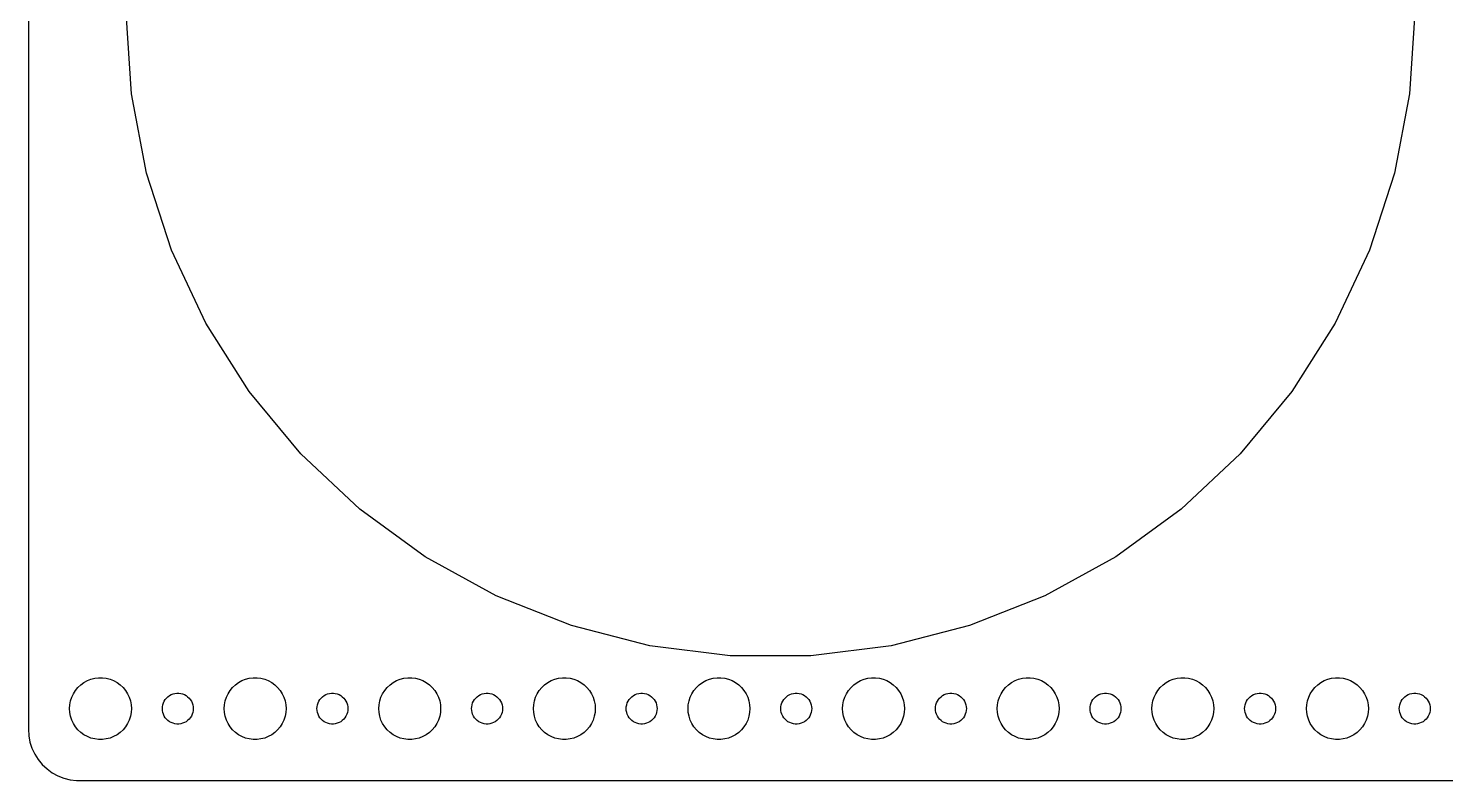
# Model space of a CAD drawing. Header units: metres. Extents: x -202 to 202, y -74 to 74.
# Drawn here: x -202 to -64.5, y -74.5 to -1.5 of the extents above; entities that cross this region are included whole.
import ezdxf

# ---------------------------------------------------------------- set-up
doc = ezdxf.new("R2010")
doc.units = ezdxf.units.M

msp = doc.modelspace()

# ---------------------------------------------------------------- linework, layer by layer
for p, q in [((-202, 69.5), (-202, -69.5)), ((-192.007, -7.83331), (-192.5, 0)), ((-67.5, 0), (-67.9928, -7.83331)), ((-190.536, -15.5431), (-192.007, -7.83331)), ((-67.9928, -7.83331), (-69.4635, -15.5431)), ((-188.111, -23.0078), (-190.536, -15.5431)), ((-69.4635, -15.5431), (-71.889, -23.0078)), ((-184.769, -30.1096), (-188.111, -23.0078)), ((-71.889, -23.0078), (-75.2308, -30.1096)), ((-180.564, -36.7366), (-184.769, -30.1096)), ((-75.2308, -30.1096), (-79.4364, -36.7366)), ((-175.561, -42.7842), (-180.564, -36.7366)), ((-79.4364, -36.7366), (-84.4395, -42.7842)), ((-169.839, -48.1571), (-175.561, -42.7842)), ((-84.4395, -42.7842), (-90.161, -48.1571)), ((-163.489, -52.7705), (-169.839, -48.1571)), ((-90.161, -48.1571), (-96.5108, -52.7705)), ((-156.611, -56.5517), (-163.489, -52.7705)), ((-96.5108, -52.7705), (-103.389, -56.5517)), ((-149.314, -59.441), (-156.611, -56.5517)), ((-103.389, -56.5517), (-110.686, -59.441)), ((-141.711, -61.3929), (-149.314, -59.441)), ((-110.686, -59.441), (-118.289, -61.3929)), ((-133.924, -62.3767), (-141.711, -61.3929)), ((-118.289, -61.3929), (-126.076, -62.3767)), ((-126.076, -62.3767), (-133.924, -62.3767)), ((-195.927, -64.6468), (-195.562, -64.5531)), ((-195.562, -64.5531), (-195.188, -64.5059)), ((-195.188, -64.5059), (-194.812, -64.5059)), ((-194.812, -64.5059), (-194.438, -64.5531)), ((-194.438, -64.5531), (-194.073, -64.6468)), ((-180.927, -64.6468), (-180.562, -64.5531)), ((-180.562, -64.5531), (-180.188, -64.5059)), ((-180.188, -64.5059), (-179.812, -64.5059)), ((-179.812, -64.5059), (-179.438, -64.5531)), ((-179.438, -64.5531), (-179.073, -64.6468)), ((-165.927, -64.6468), (-165.562, -64.5531)), ((-165.562, -64.5531), (-165.188, -64.5059)), ((-165.188, -64.5059), (-164.812, -64.5059)), ((-164.812, -64.5059), (-164.438, -64.5531)), ((-164.438, -64.5531), (-164.073, -64.6468)), ((-150.927, -64.6468), (-150.562, -64.5531)), ((-150.562, -64.5531), (-150.188, -64.5059)), ((-150.188, -64.5059), (-149.812, -64.5059)), ((-149.812, -64.5059), (-149.438, -64.5531)), ((-149.438, -64.5531), (-149.073, -64.6468)), ((-135.927, -64.6468), (-135.562, -64.5531)), ((-135.562, -64.5531), (-135.188, -64.5059)), ((-135.188, -64.5059), (-134.812, -64.5059)), ((-134.812, -64.5059), (-134.438, -64.5531)), ((-134.438, -64.5531), (-134.073, -64.6468)), ((-120.927, -64.6468), (-120.562, -64.5531)), ((-120.562, -64.5531), (-120.188, -64.5059)), ((-120.188, -64.5059), (-119.812, -64.5059)), ((-119.812, -64.5059), (-119.438, -64.5531)), ((-119.438, -64.5531), (-119.073, -64.6468)), ((-105.927, -64.6468), (-105.562, -64.5531)), ((-105.562, -64.5531), (-105.188, -64.5059)), ((-105.188, -64.5059), (-104.812, -64.5059)), ((-104.812, -64.5059), (-104.438, -64.5531)), ((-104.438, -64.5531), (-104.073, -64.6468)), ((-90.927, -64.6468), (-90.5621, -64.5531)), ((-90.5621, -64.5531), (-90.1884, -64.5059)), ((-90.1884, -64.5059), (-89.8116, -64.5059)), ((-89.8116, -64.5059), (-89.4379, -64.5531)), ((-89.4379, -64.5531), (-89.073, -64.6468)), ((-75.927, -64.6468), (-75.5621, -64.5531)), ((-75.5621, -64.5531), (-75.1884, -64.5059)), ((-75.1884, -64.5059), (-74.8116, -64.5059)), ((-74.8116, -64.5059), (-74.4379, -64.5531)), ((-74.4379, -64.5531), (-74.073, -64.6468)), ((-197.629, -66.0547), (-197.427, -65.7366)), ((-197.427, -65.7366), (-197.187, -65.4464)), ((-197.187, -65.4464), (-196.912, -65.1885)), ((-196.912, -65.1885), (-196.607, -64.967)), ((-196.607, -64.967), (-196.277, -64.7855)), ((-196.277, -64.7855), (-195.927, -64.6468)), ((-194.073, -64.6468), (-193.723, -64.7855)), ((-193.723, -64.7855), (-193.393, -64.967)), ((-193.393, -64.967), (-193.088, -65.1885)), ((-193.088, -65.1885), (-192.813, -65.4464)), ((-192.813, -65.4464), (-192.573, -65.7366)), ((-192.573, -65.7366), (-192.371, -66.0547)), ((-182.629, -66.0547), (-182.427, -65.7366)), ((-182.427, -65.7366), (-182.187, -65.4464)), ((-182.187, -65.4464), (-181.912, -65.1885)), ((-181.912, -65.1885), (-181.607, -64.967)), ((-181.607, -64.967), (-181.277, -64.7855)), ((-181.277, -64.7855), (-180.927, -64.6468)), ((-179.073, -64.6468), (-178.723, -64.7855)), ((-178.723, -64.7855), (-178.393, -64.967)), ((-178.393, -64.967), (-178.088, -65.1885)), ((-178.088, -65.1885), (-177.813, -65.4464)), ((-177.813, -65.4464), (-177.573, -65.7366)), ((-177.573, -65.7366), (-177.371, -66.0547)), ((-167.629, -66.0547), (-167.427, -65.7366)), ((-167.427, -65.7366), (-167.187, -65.4464)), ((-167.187, -65.4464), (-166.912, -65.1885)), ((-166.912, -65.1885), (-166.607, -64.967)), ((-166.607, -64.967), (-166.277, -64.7855)), ((-166.277, -64.7855), (-165.927, -64.6468)), ((-164.073, -64.6468), (-163.723, -64.7855)), ((-163.723, -64.7855), (-163.393, -64.967)), ((-163.393, -64.967), (-163.088, -65.1885)), ((-163.088, -65.1885), (-162.813, -65.4464)), ((-162.813, -65.4464), (-162.573, -65.7366)), ((-162.573, -65.7366), (-162.371, -66.0547)), ((-152.629, -66.0547), (-152.427, -65.7366)), ((-152.427, -65.7366), (-152.187, -65.4464)), ((-152.187, -65.4464), (-151.912, -65.1885)), ((-151.912, -65.1885), (-151.607, -64.967)), ((-151.607, -64.967), (-151.277, -64.7855)), ((-151.277, -64.7855), (-150.927, -64.6468)), ((-149.073, -64.6468), (-148.723, -64.7855)), ((-148.723, -64.7855), (-148.393, -64.967)), ((-148.393, -64.967), (-148.088, -65.1885)), ((-148.088, -65.1885), (-147.813, -65.4464)), ((-147.813, -65.4464), (-147.573, -65.7366)), ((-147.573, -65.7366), (-147.371, -66.0547)), ((-137.629, -66.0547), (-137.427, -65.7366)), ((-137.427, -65.7366), (-137.187, -65.4464)), ((-137.187, -65.4464), (-136.912, -65.1885)), ((-136.912, -65.1885), (-136.607, -64.967)), ((-136.607, -64.967), (-136.277, -64.7855)), ((-136.277, -64.7855), (-135.927, -64.6468)), ((-134.073, -64.6468), (-133.723, -64.7855)), ((-133.723, -64.7855), (-133.393, -64.967)), ((-133.393, -64.967), (-133.088, -65.1885)), ((-133.088, -65.1885), (-132.813, -65.4464)), ((-132.813, -65.4464), (-132.573, -65.7366)), ((-132.573, -65.7366), (-132.371, -66.0547)), ((-122.629, -66.0547), (-122.427, -65.7366)), ((-122.427, -65.7366), (-122.187, -65.4464)), ((-122.187, -65.4464), (-121.912, -65.1885)), ((-121.912, -65.1885), (-121.607, -64.967)), ((-121.607, -64.967), (-121.277, -64.7855)), ((-121.277, -64.7855), (-120.927, -64.6468)), ((-119.073, -64.6468), (-118.723, -64.7855)), ((-118.723, -64.7855), (-118.393, -64.967)), ((-118.393, -64.967), (-118.088, -65.1885)), ((-118.088, -65.1885), (-117.813, -65.4464)), ((-117.813, -65.4464), (-117.573, -65.7366)), ((-117.573, -65.7366), (-117.371, -66.0547)), ((-107.629, -66.0547), (-107.427, -65.7366)), ((-107.427, -65.7366), (-107.187, -65.4464)), ((-107.187, -65.4464), (-106.912, -65.1885)), ((-106.912, -65.1885), (-106.607, -64.967)), ((-106.607, -64.967), (-106.277, -64.7855)), ((-106.277, -64.7855), (-105.927, -64.6468)), ((-104.073, -64.6468), (-103.723, -64.7855)), ((-103.723, -64.7855), (-103.393, -64.967)), ((-103.393, -64.967), (-103.088, -65.1885)), ((-103.088, -65.1885), (-102.813, -65.4464)), ((-102.813, -65.4464), (-102.573, -65.7366)), ((-102.573, -65.7366), (-102.371, -66.0547)), ((-92.6289, -66.0547), (-92.427, -65.7366)), ((-92.427, -65.7366), (-92.1869, -65.4464)), ((-92.1869, -65.4464), (-91.9123, -65.1885)), ((-91.9123, -65.1885), (-91.6075, -64.967)), ((-91.6075, -64.967), (-91.2773, -64.7855)), ((-91.2773, -64.7855), (-90.927, -64.6468)), ((-89.073, -64.6468), (-88.7227, -64.7855)), ((-88.7227, -64.7855), (-88.3925, -64.967)), ((-88.3925, -64.967), (-88.0877, -65.1885)), ((-88.0877, -65.1885), (-87.8131, -65.4464)), ((-87.8131, -65.4464), (-87.573, -65.7366)), ((-87.573, -65.7366), (-87.3711, -66.0547)), ((-77.6289, -66.0547), (-77.427, -65.7366)), ((-77.427, -65.7366), (-77.1869, -65.4464)), ((-77.1869, -65.4464), (-76.9123, -65.1885)), ((-76.9123, -65.1885), (-76.6075, -64.967)), ((-76.6075, -64.967), (-76.2773, -64.7855)), ((-76.2773, -64.7855), (-75.927, -64.6468)), ((-74.073, -64.6468), (-73.7227, -64.7855)), ((-73.7227, -64.7855), (-73.3925, -64.967)), ((-73.3925, -64.967), (-73.0877, -65.1885)), ((-73.0877, -65.1885), (-72.8131, -65.4464)), ((-72.8131, -65.4464), (-72.573, -65.7366)), ((-72.573, -65.7366), (-72.3711, -66.0547)), ((-198, -67.5), (-197.976, -67.124)), ((-197.976, -67.124), (-197.906, -66.7539)), ((-197.906, -66.7539), (-197.789, -66.3956)), ((-197.789, -66.3956), (-197.629, -66.0547)), ((-192.371, -66.0547), (-192.211, -66.3956)), ((-192.211, -66.3956), (-192.094, -66.7539)), ((-192.094, -66.7539), (-192.024, -67.124)), ((-192.024, -67.124), (-192, -67.5)), ((-189, -67.5), (-188.988, -67.312)), ((-188.988, -67.312), (-188.953, -67.127)), ((-188.953, -67.127), (-188.895, -66.9478)), ((-188.895, -66.9478), (-188.814, -66.7774)), ((-188.814, -66.7774), (-188.714, -66.6183)), ((-188.714, -66.6183), (-188.593, -66.4732)), ((-188.593, -66.4732), (-188.456, -66.3442)), ((-188.456, -66.3442), (-188.304, -66.2335)), ((-188.304, -66.2335), (-188.139, -66.1428)), ((-188.139, -66.1428), (-187.964, -66.0734)), ((-187.964, -66.0734), (-187.781, -66.0266)), ((-187.781, -66.0266), (-187.594, -66.003)), ((-187.594, -66.003), (-187.406, -66.003)), ((-187.406, -66.003), (-187.219, -66.0266)), ((-187.219, -66.0266), (-187.036, -66.0734)), ((-187.036, -66.0734), (-186.861, -66.1428)), ((-186.861, -66.1428), (-186.696, -66.2335)), ((-186.696, -66.2335), (-186.544, -66.3442)), ((-186.544, -66.3442), (-186.407, -66.4732)), ((-186.407, -66.4732), (-186.286, -66.6183)), ((-186.286, -66.6183), (-186.186, -66.7774)), ((-186.186, -66.7774), (-186.105, -66.9478)), ((-186.105, -66.9478), (-186.047, -67.127)), ((-186.047, -67.127), (-186.012, -67.312)), ((-186.012, -67.312), (-186, -67.5)), ((-183, -67.5), (-182.976, -67.124)), ((-182.976, -67.124), (-182.906, -66.7539)), ((-182.906, -66.7539), (-182.789, -66.3956)), ((-182.789, -66.3956), (-182.629, -66.0547)), ((-177.371, -66.0547), (-177.211, -66.3956)), ((-177.211, -66.3956), (-177.094, -66.7539)), ((-177.094, -66.7539), (-177.024, -67.124)), ((-177.024, -67.124), (-177, -67.5)), ((-174, -67.5), (-173.988, -67.312)), ((-173.988, -67.312), (-173.953, -67.127)), ((-173.953, -67.127), (-173.895, -66.9478)), ((-173.895, -66.9478), (-173.814, -66.7774)), ((-173.814, -66.7774), (-173.714, -66.6183)), ((-173.714, -66.6183), (-173.593, -66.4732)), ((-173.593, -66.4732), (-173.456, -66.3442)), ((-173.456, -66.3442), (-173.304, -66.2335)), ((-173.304, -66.2335), (-173.139, -66.1428)), ((-173.139, -66.1428), (-172.964, -66.0734)), ((-172.964, -66.0734), (-172.781, -66.0266)), ((-172.781, -66.0266), (-172.594, -66.003)), ((-172.594, -66.003), (-172.406, -66.003)), ((-172.406, -66.003), (-172.219, -66.0266)), ((-172.219, -66.0266), (-172.036, -66.0734)), ((-172.036, -66.0734), (-171.861, -66.1428)), ((-171.861, -66.1428), (-171.696, -66.2335)), ((-171.696, -66.2335), (-171.544, -66.3442)), ((-171.544, -66.3442), (-171.407, -66.4732)), ((-171.407, -66.4732), (-171.286, -66.6183)), ((-171.286, -66.6183), (-171.186, -66.7774)), ((-171.186, -66.7774), (-171.105, -66.9478)), ((-171.105, -66.9478), (-171.047, -67.127)), ((-171.047, -67.127), (-171.012, -67.312)), ((-171.012, -67.312), (-171, -67.5)), ((-168, -67.5), (-167.976, -67.124)), ((-167.976, -67.124), (-167.906, -66.7539)), ((-167.906, -66.7539), (-167.789, -66.3956)), ((-167.789, -66.3956), (-167.629, -66.0547)), ((-162.371, -66.0547), (-162.211, -66.3956)), ((-162.211, -66.3956), (-162.094, -66.7539)), ((-162.094, -66.7539), (-162.024, -67.124)), ((-162.024, -67.124), (-162, -67.5)), ((-159, -67.5), (-158.988, -67.312)), ((-158.988, -67.312), (-158.953, -67.127)), ((-158.953, -67.127), (-158.895, -66.9478)), ((-158.895, -66.9478), (-158.814, -66.7774)), ((-158.814, -66.7774), (-158.714, -66.6183)), ((-158.714, -66.6183), (-158.593, -66.4732)), ((-158.593, -66.4732), (-158.456, -66.3442)), ((-158.456, -66.3442), (-158.304, -66.2335)), ((-158.304, -66.2335), (-158.139, -66.1428)), ((-158.139, -66.1428), (-157.964, -66.0734)), ((-157.964, -66.0734), (-157.781, -66.0266)), ((-157.781, -66.0266), (-157.594, -66.003)), ((-157.594, -66.003), (-157.406, -66.003)), ((-157.406, -66.003), (-157.219, -66.0266)), ((-157.219, -66.0266), (-157.036, -66.0734)), ((-157.036, -66.0734), (-156.861, -66.1428)), ((-156.861, -66.1428), (-156.696, -66.2335)), ((-156.696, -66.2335), (-156.544, -66.3442)), ((-156.544, -66.3442), (-156.407, -66.4732)), ((-156.407, -66.4732), (-156.286, -66.6183)), ((-156.286, -66.6183), (-156.186, -66.7774)), ((-156.186, -66.7774), (-156.105, -66.9478)), ((-156.105, -66.9478), (-156.047, -67.127)), ((-156.047, -67.127), (-156.012, -67.312)), ((-156.012, -67.312), (-156, -67.5)), ((-153, -67.5), (-152.976, -67.124)), ((-152.976, -67.124), (-152.906, -66.7539)), ((-152.906, -66.7539), (-152.789, -66.3956)), ((-152.789, -66.3956), (-152.629, -66.0547)), ((-147.371, -66.0547), (-147.211, -66.3956)), ((-147.211, -66.3956), (-147.094, -66.7539)), ((-147.094, -66.7539), (-147.024, -67.124)), ((-147.024, -67.124), (-147, -67.5)), ((-144, -67.5), (-143.988, -67.312)), ((-143.988, -67.312), (-143.953, -67.127)), ((-143.953, -67.127), (-143.895, -66.9478)), ((-143.895, -66.9478), (-143.814, -66.7774)), ((-143.814, -66.7774), (-143.714, -66.6183)), ((-143.714, -66.6183), (-143.593, -66.4732)), ((-143.593, -66.4732), (-143.456, -66.3442)), ((-143.456, -66.3442), (-143.304, -66.2335)), ((-143.304, -66.2335), (-143.139, -66.1428)), ((-143.139, -66.1428), (-142.964, -66.0734)), ((-142.964, -66.0734), (-142.781, -66.0266)), ((-142.781, -66.0266), (-142.594, -66.003)), ((-142.594, -66.003), (-142.406, -66.003)), ((-142.406, -66.003), (-142.219, -66.0266)), ((-142.219, -66.0266), (-142.036, -66.0734)), ((-142.036, -66.0734), (-141.861, -66.1428)), ((-141.861, -66.1428), (-141.696, -66.2335)), ((-141.696, -66.2335), (-141.544, -66.3442)), ((-141.544, -66.3442), (-141.407, -66.4732)), ((-141.407, -66.4732), (-141.286, -66.6183)), ((-141.286, -66.6183), (-141.186, -66.7774)), ((-141.186, -66.7774), (-141.105, -66.9478)), ((-141.105, -66.9478), (-141.047, -67.127)), ((-141.047, -67.127), (-141.012, -67.312)), ((-141.012, -67.312), (-141, -67.5)), ((-138, -67.5), (-137.976, -67.124)), ((-137.976, -67.124), (-137.906, -66.7539)), ((-137.906, -66.7539), (-137.789, -66.3956)), ((-137.789, -66.3956), (-137.629, -66.0547)), ((-132.371, -66.0547), (-132.211, -66.3956)), ((-132.211, -66.3956), (-132.094, -66.7539)), ((-132.094, -66.7539), (-132.024, -67.124)), ((-132.024, -67.124), (-132, -67.5)), ((-129, -67.5), (-128.988, -67.312)), ((-128.988, -67.312), (-128.953, -67.127)), ((-128.953, -67.127), (-128.895, -66.9478)), ((-128.895, -66.9478), (-128.814, -66.7774)), ((-128.814, -66.7774), (-128.714, -66.6183)), ((-128.714, -66.6183), (-128.593, -66.4732)), ((-128.593, -66.4732), (-128.456, -66.3442)), ((-128.456, -66.3442), (-128.304, -66.2335)), ((-128.304, -66.2335), (-128.139, -66.1428)), ((-128.139, -66.1428), (-127.964, -66.0734)), ((-127.964, -66.0734), (-127.781, -66.0266)), ((-127.781, -66.0266), (-127.594, -66.003)), ((-127.594, -66.003), (-127.406, -66.003)), ((-127.406, -66.003), (-127.219, -66.0266)), ((-127.219, -66.0266), (-127.036, -66.0734)), ((-127.036, -66.0734), (-126.861, -66.1428)), ((-126.861, -66.1428), (-126.696, -66.2335)), ((-126.696, -66.2335), (-126.544, -66.3442)), ((-126.544, -66.3442), (-126.407, -66.4732)), ((-126.407, -66.4732), (-126.286, -66.6183)), ((-126.286, -66.6183), (-126.186, -66.7774)), ((-126.186, -66.7774), (-126.105, -66.9478)), ((-126.105, -66.9478), (-126.047, -67.127)), ((-126.047, -67.127), (-126.012, -67.312)), ((-126.012, -67.312), (-126, -67.5)), ((-123, -67.5), (-122.976, -67.124)), ((-122.976, -67.124), (-122.906, -66.7539)), ((-122.906, -66.7539), (-122.789, -66.3956)), ((-122.789, -66.3956), (-122.629, -66.0547)), ((-117.371, -66.0547), (-117.211, -66.3956)), ((-117.211, -66.3956), (-117.094, -66.7539)), ((-117.094, -66.7539), (-117.024, -67.124)), ((-117.024, -67.124), (-117, -67.5)), ((-114, -67.5), (-113.988, -67.312)), ((-113.988, -67.312), (-113.953, -67.127)), ((-113.953, -67.127), (-113.895, -66.9478)), ((-113.895, -66.9478), (-113.814, -66.7774)), ((-113.814, -66.7774), (-113.714, -66.6183)), ((-113.714, -66.6183), (-113.593, -66.4732)), ((-113.593, -66.4732), (-113.456, -66.3442)), ((-113.456, -66.3442), (-113.304, -66.2335)), ((-113.304, -66.2335), (-113.139, -66.1428)), ((-113.139, -66.1428), (-112.964, -66.0734)), ((-112.964, -66.0734), (-112.781, -66.0266)), ((-112.781, -66.0266), (-112.594, -66.003)), ((-112.594, -66.003), (-112.406, -66.003)), ((-112.406, -66.003), (-112.219, -66.0266)), ((-112.219, -66.0266), (-112.036, -66.0734)), ((-112.036, -66.0734), (-111.861, -66.1428)), ((-111.861, -66.1428), (-111.696, -66.2335)), ((-111.696, -66.2335), (-111.544, -66.3442)), ((-111.544, -66.3442), (-111.407, -66.4732)), ((-111.407, -66.4732), (-111.286, -66.6183)), ((-111.286, -66.6183), (-111.186, -66.7774)), ((-111.186, -66.7774), (-111.105, -66.9478)), ((-111.105, -66.9478), (-111.047, -67.127)), ((-111.047, -67.127), (-111.012, -67.312)), ((-111.012, -67.312), (-111, -67.5)), ((-108, -67.5), (-107.976, -67.124)), ((-107.976, -67.124), (-107.906, -66.7539)), ((-107.906, -66.7539), (-107.789, -66.3956)), ((-107.789, -66.3956), (-107.629, -66.0547)), ((-102.371, -66.0547), (-102.211, -66.3956)), ((-102.211, -66.3956), (-102.094, -66.7539)), ((-102.094, -66.7539), (-102.024, -67.124)), ((-102.024, -67.124), (-102, -67.5)), ((-99, -67.5), (-98.9882, -67.312)), ((-98.9882, -67.312), (-98.9529, -67.127)), ((-98.9529, -67.127), (-98.8947, -66.9478)), ((-98.8947, -66.9478), (-98.8145, -66.7774)), ((-98.8145, -66.7774), (-98.7135, -66.6183)), ((-98.7135, -66.6183), (-98.5934, -66.4732)), ((-98.5934, -66.4732), (-98.4561, -66.3442)), ((-98.4561, -66.3442), (-98.3037, -66.2335)), ((-98.3037, -66.2335), (-98.1387, -66.1428)), ((-98.1387, -66.1428), (-97.9635, -66.0734)), ((-97.9635, -66.0734), (-97.7811, -66.0266)), ((-97.7811, -66.0266), (-97.5942, -66.003)), ((-97.5942, -66.003), (-97.4058, -66.003)), ((-97.4058, -66.003), (-97.2189, -66.0266)), ((-97.2189, -66.0266), (-97.0365, -66.0734)), ((-97.0365, -66.0734), (-96.8613, -66.1428)), ((-96.8613, -66.1428), (-96.6963, -66.2335)), ((-96.6963, -66.2335), (-96.5439, -66.3442)), ((-96.5439, -66.3442), (-96.4065, -66.4732)), ((-96.4065, -66.4732), (-96.2865, -66.6183)), ((-96.2865, -66.6183), (-96.1855, -66.7774)), ((-96.1855, -66.7774), (-96.1053, -66.9478)), ((-96.1053, -66.9478), (-96.0471, -67.127)), ((-96.0471, -67.127), (-96.0118, -67.312)), ((-96.0118, -67.312), (-96, -67.5)), ((-93, -67.5), (-92.9763, -67.124)), ((-92.9763, -67.124), (-92.9057, -66.7539)), ((-92.9057, -66.7539), (-92.7893, -66.3956)), ((-92.7893, -66.3956), (-92.6289, -66.0547)), ((-87.3711, -66.0547), (-87.2107, -66.3956)), ((-87.2107, -66.3956), (-87.0943, -66.7539)), ((-87.0943, -66.7539), (-87.0237, -67.124)), ((-87.0237, -67.124), (-87, -67.5)), ((-84, -67.5), (-83.9882, -67.312)), ((-83.9882, -67.312), (-83.9529, -67.127)), ((-83.9529, -67.127), (-83.8947, -66.9478)), ((-83.8947, -66.9478), (-83.8145, -66.7774)), ((-83.8145, -66.7774), (-83.7135, -66.6183)), ((-83.7135, -66.6183), (-83.5934, -66.4732)), ((-83.5934, -66.4732), (-83.4561, -66.3442)), ((-83.4561, -66.3442), (-83.3037, -66.2335)), ((-83.3037, -66.2335), (-83.1387, -66.1428)), ((-83.1387, -66.1428), (-82.9635, -66.0734)), ((-82.9635, -66.0734), (-82.7811, -66.0266)), ((-82.7811, -66.0266), (-82.5942, -66.003)), ((-82.5942, -66.003), (-82.4058, -66.003)), ((-82.4058, -66.003), (-82.2189, -66.0266)), ((-82.2189, -66.0266), (-82.0365, -66.0734)), ((-82.0365, -66.0734), (-81.8613, -66.1428)), ((-81.8613, -66.1428), (-81.6963, -66.2335)), ((-81.6963, -66.2335), (-81.5439, -66.3442)), ((-81.5439, -66.3442), (-81.4065, -66.4732)), ((-81.4065, -66.4732), (-81.2865, -66.6183)), ((-81.2865, -66.6183), (-81.1855, -66.7774)), ((-81.1855, -66.7774), (-81.1053, -66.9478)), ((-81.1053, -66.9478), (-81.0471, -67.127)), ((-81.0471, -67.127), (-81.0118, -67.312)), ((-81.0118, -67.312), (-81, -67.5)), ((-78, -67.5), (-77.9763, -67.124)), ((-77.9763, -67.124), (-77.9057, -66.7539)), ((-77.9057, -66.7539), (-77.7893, -66.3956)), ((-77.7893, -66.3956), (-77.6289, -66.0547)), ((-72.3711, -66.0547), (-72.2107, -66.3956)), ((-72.2107, -66.3956), (-72.0943, -66.7539)), ((-72.0943, -66.7539), (-72.0237, -67.124)), ((-72.0237, -67.124), (-72, -67.5)), ((-69, -67.5), (-68.9882, -67.312)), ((-68.9882, -67.312), (-68.9529, -67.127)), ((-68.9529, -67.127), (-68.8947, -66.9478)), ((-68.8947, -66.9478), (-68.8145, -66.7774)), ((-68.8145, -66.7774), (-68.7135, -66.6183)), ((-68.7135, -66.6183), (-68.5934, -66.4732)), ((-68.5934, -66.4732), (-68.4561, -66.3442)), ((-68.4561, -66.3442), (-68.3037, -66.2335)), ((-68.3037, -66.2335), (-68.1387, -66.1428)), ((-68.1387, -66.1428), (-67.9635, -66.0734)), ((-67.9635, -66.0734), (-67.7811, -66.0266)), ((-67.7811, -66.0266), (-67.5942, -66.003)), ((-67.5942, -66.003), (-67.4058, -66.003)), ((-67.4058, -66.003), (-67.2189, -66.0266)), ((-67.2189, -66.0266), (-67.0365, -66.0734)), ((-67.0365, -66.0734), (-66.8613, -66.1428)), ((-66.8613, -66.1428), (-66.6963, -66.2335)), ((-66.6963, -66.2335), (-66.5439, -66.3442)), ((-66.5439, -66.3442), (-66.4065, -66.4732)), ((-66.4065, -66.4732), (-66.2865, -66.6183)), ((-66.2865, -66.6183), (-66.1855, -66.7774)), ((-66.1855, -66.7774), (-66.1053, -66.9478)), ((-66.1053, -66.9478), (-66.0471, -67.127)), ((-66.0471, -67.127), (-66.0118, -67.312)), ((-66.0118, -67.312), (-66, -67.5)), ((-197.976, -67.876), (-198, -67.5)), ((-197.906, -68.2461), (-197.976, -67.876)), ((-197.789, -68.6044), (-197.906, -68.2461)), ((-197.629, -68.9453), (-197.789, -68.6044)), ((-192.211, -68.6044), (-192.371, -68.9453)), ((-192.094, -68.2461), (-192.211, -68.6044)), ((-192.024, -67.876), (-192.094, -68.2461)), ((-192, -67.5), (-192.024, -67.876)), ((-188.988, -67.688), (-189, -67.5)), ((-188.953, -67.873), (-188.988, -67.688)), ((-188.895, -68.0522), (-188.953, -67.873)), ((-188.814, -68.2226), (-188.895, -68.0522)), ((-188.714, -68.3817), (-188.814, -68.2226)), ((-188.593, -68.5268), (-188.714, -68.3817)), ((-188.456, -68.6558), (-188.593, -68.5268)), ((-188.304, -68.7665), (-188.456, -68.6558)), ((-186.544, -68.6558), (-186.696, -68.7665)), ((-186.407, -68.5268), (-186.544, -68.6558)), ((-186.286, -68.3817), (-186.407, -68.5268)), ((-186.186, -68.2226), (-186.286, -68.3817)), ((-186.105, -68.0522), (-186.186, -68.2226)), ((-186.047, -67.873), (-186.105, -68.0522)), ((-186.012, -67.688), (-186.047, -67.873)), ((-186, -67.5), (-186.012, -67.688)), ((-182.976, -67.876), (-183, -67.5)), ((-182.906, -68.2461), (-182.976, -67.876)), ((-182.789, -68.6044), (-182.906, -68.2461)), ((-182.629, -68.9453), (-182.789, -68.6044)), ((-177.211, -68.6044), (-177.371, -68.9453)), ((-177.094, -68.2461), (-177.211, -68.6044)), ((-177.024, -67.876), (-177.094, -68.2461)), ((-177, -67.5), (-177.024, -67.876)), ((-173.988, -67.688), (-174, -67.5)), ((-173.953, -67.873), (-173.988, -67.688)), ((-173.895, -68.0522), (-173.953, -67.873)), ((-173.814, -68.2226), (-173.895, -68.0522)), ((-173.714, -68.3817), (-173.814, -68.2226)), ((-173.593, -68.5268), (-173.714, -68.3817)), ((-173.456, -68.6558), (-173.593, -68.5268)), ((-173.304, -68.7665), (-173.456, -68.6558)), ((-171.544, -68.6558), (-171.696, -68.7665)), ((-171.407, -68.5268), (-171.544, -68.6558)), ((-171.286, -68.3817), (-171.407, -68.5268)), ((-171.186, -68.2226), (-171.286, -68.3817)), ((-171.105, -68.0522), (-171.186, -68.2226)), ((-171.047, -67.873), (-171.105, -68.0522)), ((-171.012, -67.688), (-171.047, -67.873)), ((-171, -67.5), (-171.012, -67.688)), ((-167.976, -67.876), (-168, -67.5)), ((-167.906, -68.2461), (-167.976, -67.876)), ((-167.789, -68.6044), (-167.906, -68.2461)), ((-167.629, -68.9453), (-167.789, -68.6044)), ((-162.211, -68.6044), (-162.371, -68.9453)), ((-162.094, -68.2461), (-162.211, -68.6044)), ((-162.024, -67.876), (-162.094, -68.2461)), ((-162, -67.5), (-162.024, -67.876)), ((-158.988, -67.688), (-159, -67.5)), ((-158.953, -67.873), (-158.988, -67.688)), ((-158.895, -68.0522), (-158.953, -67.873)), ((-158.814, -68.2226), (-158.895, -68.0522)), ((-158.714, -68.3817), (-158.814, -68.2226)), ((-158.593, -68.5268), (-158.714, -68.3817)), ((-158.456, -68.6558), (-158.593, -68.5268)), ((-158.304, -68.7665), (-158.456, -68.6558)), ((-156.544, -68.6558), (-156.696, -68.7665)), ((-156.407, -68.5268), (-156.544, -68.6558)), ((-156.286, -68.3817), (-156.407, -68.5268)), ((-156.186, -68.2226), (-156.286, -68.3817)), ((-156.105, -68.0522), (-156.186, -68.2226)), ((-156.047, -67.873), (-156.105, -68.0522)), ((-156.012, -67.688), (-156.047, -67.873)), ((-156, -67.5), (-156.012, -67.688)), ((-152.976, -67.876), (-153, -67.5)), ((-152.906, -68.2461), (-152.976, -67.876)), ((-152.789, -68.6044), (-152.906, -68.2461)), ((-152.629, -68.9453), (-152.789, -68.6044)), ((-147.211, -68.6044), (-147.371, -68.9453)), ((-147.094, -68.2461), (-147.211, -68.6044)), ((-147.024, -67.876), (-147.094, -68.2461)), ((-147, -67.5), (-147.024, -67.876)), ((-143.988, -67.688), (-144, -67.5)), ((-143.953, -67.873), (-143.988, -67.688)), ((-143.895, -68.0522), (-143.953, -67.873)), ((-143.814, -68.2226), (-143.895, -68.0522)), ((-143.714, -68.3817), (-143.814, -68.2226)), ((-143.593, -68.5268), (-143.714, -68.3817)), ((-143.456, -68.6558), (-143.593, -68.5268)), ((-143.304, -68.7665), (-143.456, -68.6558)), ((-141.544, -68.6558), (-141.696, -68.7665)), ((-141.407, -68.5268), (-141.544, -68.6558)), ((-141.286, -68.3817), (-141.407, -68.5268)), ((-141.186, -68.2226), (-141.286, -68.3817)), ((-141.105, -68.0522), (-141.186, -68.2226)), ((-141.047, -67.873), (-141.105, -68.0522)), ((-141.012, -67.688), (-141.047, -67.873)), ((-141, -67.5), (-141.012, -67.688)), ((-137.976, -67.876), (-138, -67.5)), ((-137.906, -68.2461), (-137.976, -67.876)), ((-137.789, -68.6044), (-137.906, -68.2461)), ((-137.629, -68.9453), (-137.789, -68.6044)), ((-132.211, -68.6044), (-132.371, -68.9453)), ((-132.094, -68.2461), (-132.211, -68.6044)), ((-132.024, -67.876), (-132.094, -68.2461)), ((-132, -67.5), (-132.024, -67.876)), ((-128.988, -67.688), (-129, -67.5)), ((-128.953, -67.873), (-128.988, -67.688)), ((-128.895, -68.0522), (-128.953, -67.873)), ((-128.814, -68.2226), (-128.895, -68.0522)), ((-128.714, -68.3817), (-128.814, -68.2226)), ((-128.593, -68.5268), (-128.714, -68.3817)), ((-128.456, -68.6558), (-128.593, -68.5268)), ((-128.304, -68.7665), (-128.456, -68.6558)), ((-126.544, -68.6558), (-126.696, -68.7665)), ((-126.407, -68.5268), (-126.544, -68.6558)), ((-126.286, -68.3817), (-126.407, -68.5268)), ((-126.186, -68.2226), (-126.286, -68.3817)), ((-126.105, -68.0522), (-126.186, -68.2226)), ((-126.047, -67.873), (-126.105, -68.0522)), ((-126.012, -67.688), (-126.047, -67.873)), ((-126, -67.5), (-126.012, -67.688)), ((-122.976, -67.876), (-123, -67.5)), ((-122.906, -68.2461), (-122.976, -67.876)), ((-122.789, -68.6044), (-122.906, -68.2461)), ((-122.629, -68.9453), (-122.789, -68.6044)), ((-117.211, -68.6044), (-117.371, -68.9453)), ((-117.094, -68.2461), (-117.211, -68.6044)), ((-117.024, -67.876), (-117.094, -68.2461)), ((-117, -67.5), (-117.024, -67.876)), ((-113.988, -67.688), (-114, -67.5)), ((-113.953, -67.873), (-113.988, -67.688)), ((-113.895, -68.0522), (-113.953, -67.873)), ((-113.814, -68.2226), (-113.895, -68.0522)), ((-113.714, -68.3817), (-113.814, -68.2226)), ((-113.593, -68.5268), (-113.714, -68.3817)), ((-113.456, -68.6558), (-113.593, -68.5268)), ((-113.304, -68.7665), (-113.456, -68.6558)), ((-111.544, -68.6558), (-111.696, -68.7665)), ((-111.407, -68.5268), (-111.544, -68.6558)), ((-111.286, -68.3817), (-111.407, -68.5268)), ((-111.186, -68.2226), (-111.286, -68.3817)), ((-111.105, -68.0522), (-111.186, -68.2226)), ((-111.047, -67.873), (-111.105, -68.0522)), ((-111.012, -67.688), (-111.047, -67.873)), ((-111, -67.5), (-111.012, -67.688)), ((-107.976, -67.876), (-108, -67.5)), ((-107.906, -68.2461), (-107.976, -67.876)), ((-107.789, -68.6044), (-107.906, -68.2461)), ((-107.629, -68.9453), (-107.789, -68.6044)), ((-102.211, -68.6044), (-102.371, -68.9453)), ((-102.094, -68.2461), (-102.211, -68.6044)), ((-102.024, -67.876), (-102.094, -68.2461)), ((-102, -67.5), (-102.024, -67.876)), ((-98.9882, -67.688), (-99, -67.5)), ((-98.9529, -67.873), (-98.9882, -67.688)), ((-98.8947, -68.0522), (-98.9529, -67.873)), ((-98.8145, -68.2226), (-98.8947, -68.0522)), ((-98.7135, -68.3817), (-98.8145, -68.2226)), ((-98.5934, -68.5268), (-98.7135, -68.3817)), ((-98.4561, -68.6558), (-98.5934, -68.5268)), ((-98.3037, -68.7665), (-98.4561, -68.6558)), ((-96.5439, -68.6558), (-96.6963, -68.7665)), ((-96.4065, -68.5268), (-96.5439, -68.6558)), ((-96.2865, -68.3817), (-96.4065, -68.5268)), ((-96.1855, -68.2226), (-96.2865, -68.3817)), ((-96.1053, -68.0522), (-96.1855, -68.2226)), ((-96.0471, -67.873), (-96.1053, -68.0522)), ((-96.0118, -67.688), (-96.0471, -67.873)), ((-96, -67.5), (-96.0118, -67.688)), ((-92.9763, -67.876), (-93, -67.5)), ((-92.9057, -68.2461), (-92.9763, -67.876)), ((-92.7893, -68.6044), (-92.9057, -68.2461)), ((-92.6289, -68.9453), (-92.7893, -68.6044)), ((-87.2107, -68.6044), (-87.3711, -68.9453)), ((-87.0943, -68.2461), (-87.2107, -68.6044)), ((-87.0237, -67.876), (-87.0943, -68.2461)), ((-87, -67.5), (-87.0237, -67.876)), ((-83.9882, -67.688), (-84, -67.5)), ((-83.9529, -67.873), (-83.9882, -67.688)), ((-83.8947, -68.0522), (-83.9529, -67.873)), ((-83.8145, -68.2226), (-83.8947, -68.0522)), ((-83.7135, -68.3817), (-83.8145, -68.2226)), ((-83.5934, -68.5268), (-83.7135, -68.3817)), ((-83.4561, -68.6558), (-83.5934, -68.5268)), ((-83.3037, -68.7665), (-83.4561, -68.6558)), ((-81.5439, -68.6558), (-81.6963, -68.7665)), ((-81.4065, -68.5268), (-81.5439, -68.6558)), ((-81.2865, -68.3817), (-81.4065, -68.5268)), ((-81.1855, -68.2226), (-81.2865, -68.3817)), ((-81.1053, -68.0522), (-81.1855, -68.2226)), ((-81.0471, -67.873), (-81.1053, -68.0522)), ((-81.0118, -67.688), (-81.0471, -67.873)), ((-81, -67.5), (-81.0118, -67.688)), ((-77.9763, -67.876), (-78, -67.5)), ((-77.9057, -68.2461), (-77.9763, -67.876)), ((-77.7893, -68.6044), (-77.9057, -68.2461)), ((-77.6289, -68.9453), (-77.7893, -68.6044)), ((-72.2107, -68.6044), (-72.3711, -68.9453)), ((-72.0943, -68.2461), (-72.2107, -68.6044)), ((-72.0237, -67.876), (-72.0943, -68.2461)), ((-72, -67.5), (-72.0237, -67.876)), ((-68.9882, -67.688), (-69, -67.5)), ((-68.9529, -67.873), (-68.9882, -67.688)), ((-68.8947, -68.0522), (-68.9529, -67.873)), ((-68.8145, -68.2226), (-68.8947, -68.0522)), ((-68.7135, -68.3817), (-68.8145, -68.2226)), ((-68.5934, -68.5268), (-68.7135, -68.3817)), ((-68.4561, -68.6558), (-68.5934, -68.5268)), ((-68.3037, -68.7665), (-68.4561, -68.6558)), ((-66.5439, -68.6558), (-66.6963, -68.7665)), ((-66.4065, -68.5268), (-66.5439, -68.6558)), ((-66.2865, -68.3817), (-66.4065, -68.5268)), ((-66.1855, -68.2226), (-66.2865, -68.3817)), ((-66.1053, -68.0522), (-66.1855, -68.2226)), ((-66.0471, -67.873), (-66.1053, -68.0522)), ((-66.0118, -67.688), (-66.0471, -67.873)), ((-66, -67.5), (-66.0118, -67.688)), ((-202, -69.5), (-201.961, -70.1267)), ((-197.427, -69.2634), (-197.629, -68.9453)), ((-197.187, -69.5536), (-197.427, -69.2634)), ((-196.912, -69.8115), (-197.187, -69.5536)), ((-196.607, -70.033), (-196.912, -69.8115)), ((-196.277, -70.2145), (-196.607, -70.033)), ((-193.393, -70.033), (-193.723, -70.2145)), ((-193.088, -69.8115), (-193.393, -70.033)), ((-192.813, -69.5536), (-193.088, -69.8115)), ((-192.573, -69.2634), (-192.813, -69.5536)), ((-192.371, -68.9453), (-192.573, -69.2634)), ((-188.139, -68.8572), (-188.304, -68.7665)), ((-187.964, -68.9266), (-188.139, -68.8572)), ((-187.781, -68.9734), (-187.964, -68.9266)), ((-187.594, -68.997), (-187.781, -68.9734)), ((-187.406, -68.997), (-187.594, -68.997)), ((-187.219, -68.9734), (-187.406, -68.997)), ((-187.036, -68.9266), (-187.219, -68.9734)), ((-186.861, -68.8572), (-187.036, -68.9266)), ((-186.696, -68.7665), (-186.861, -68.8572)), ((-182.427, -69.2634), (-182.629, -68.9453)), ((-182.187, -69.5536), (-182.427, -69.2634)), ((-181.912, -69.8115), (-182.187, -69.5536)), ((-181.607, -70.033), (-181.912, -69.8115)), ((-181.277, -70.2145), (-181.607, -70.033)), ((-178.393, -70.033), (-178.723, -70.2145)), ((-178.088, -69.8115), (-178.393, -70.033)), ((-177.813, -69.5536), (-178.088, -69.8115)), ((-177.573, -69.2634), (-177.813, -69.5536)), ((-177.371, -68.9453), (-177.573, -69.2634)), ((-173.139, -68.8572), (-173.304, -68.7665)), ((-172.964, -68.9266), (-173.139, -68.8572)), ((-172.781, -68.9734), (-172.964, -68.9266)), ((-172.594, -68.997), (-172.781, -68.9734)), ((-172.406, -68.997), (-172.594, -68.997)), ((-172.219, -68.9734), (-172.406, -68.997)), ((-172.036, -68.9266), (-172.219, -68.9734)), ((-171.861, -68.8572), (-172.036, -68.9266)), ((-171.696, -68.7665), (-171.861, -68.8572)), ((-167.427, -69.2634), (-167.629, -68.9453)), ((-167.187, -69.5536), (-167.427, -69.2634)), ((-166.912, -69.8115), (-167.187, -69.5536)), ((-166.607, -70.033), (-166.912, -69.8115)), ((-166.277, -70.2145), (-166.607, -70.033)), ((-163.393, -70.033), (-163.723, -70.2145)), ((-163.088, -69.8115), (-163.393, -70.033)), ((-162.813, -69.5536), (-163.088, -69.8115)), ((-162.573, -69.2634), (-162.813, -69.5536)), ((-162.371, -68.9453), (-162.573, -69.2634)), ((-158.139, -68.8572), (-158.304, -68.7665)), ((-157.964, -68.9266), (-158.139, -68.8572)), ((-157.781, -68.9734), (-157.964, -68.9266)), ((-157.594, -68.997), (-157.781, -68.9734)), ((-157.406, -68.997), (-157.594, -68.997)), ((-157.219, -68.9734), (-157.406, -68.997)), ((-157.036, -68.9266), (-157.219, -68.9734)), ((-156.861, -68.8572), (-157.036, -68.9266)), ((-156.696, -68.7665), (-156.861, -68.8572)), ((-152.427, -69.2634), (-152.629, -68.9453)), ((-152.187, -69.5536), (-152.427, -69.2634)), ((-151.912, -69.8115), (-152.187, -69.5536)), ((-151.607, -70.033), (-151.912, -69.8115)), ((-151.277, -70.2145), (-151.607, -70.033)), ((-148.393, -70.033), (-148.723, -70.2145)), ((-148.088, -69.8115), (-148.393, -70.033)), ((-147.813, -69.5536), (-148.088, -69.8115)), ((-147.573, -69.2634), (-147.813, -69.5536)), ((-147.371, -68.9453), (-147.573, -69.2634)), ((-143.139, -68.8572), (-143.304, -68.7665)), ((-142.964, -68.9266), (-143.139, -68.8572)), ((-142.781, -68.9734), (-142.964, -68.9266)), ((-142.594, -68.997), (-142.781, -68.9734)), ((-142.406, -68.997), (-142.594, -68.997)), ((-142.219, -68.9734), (-142.406, -68.997)), ((-142.036, -68.9266), (-142.219, -68.9734)), ((-141.861, -68.8572), (-142.036, -68.9266)), ((-141.696, -68.7665), (-141.861, -68.8572)), ((-137.427, -69.2634), (-137.629, -68.9453)), ((-137.187, -69.5536), (-137.427, -69.2634)), ((-136.912, -69.8115), (-137.187, -69.5536)), ((-136.607, -70.033), (-136.912, -69.8115)), ((-136.277, -70.2145), (-136.607, -70.033)), ((-133.393, -70.033), (-133.723, -70.2145)), ((-133.088, -69.8115), (-133.393, -70.033)), ((-132.813, -69.5536), (-133.088, -69.8115)), ((-132.573, -69.2634), (-132.813, -69.5536)), ((-132.371, -68.9453), (-132.573, -69.2634)), ((-128.139, -68.8572), (-128.304, -68.7665)), ((-127.964, -68.9266), (-128.139, -68.8572)), ((-127.781, -68.9734), (-127.964, -68.9266)), ((-127.594, -68.997), (-127.781, -68.9734)), ((-127.406, -68.997), (-127.594, -68.997)), ((-127.219, -68.9734), (-127.406, -68.997)), ((-127.036, -68.9266), (-127.219, -68.9734)), ((-126.861, -68.8572), (-127.036, -68.9266)), ((-126.696, -68.7665), (-126.861, -68.8572)), ((-122.427, -69.2634), (-122.629, -68.9453)), ((-122.187, -69.5536), (-122.427, -69.2634)), ((-121.912, -69.8115), (-122.187, -69.5536)), ((-121.607, -70.033), (-121.912, -69.8115)), ((-121.277, -70.2145), (-121.607, -70.033)), ((-118.393, -70.033), (-118.723, -70.2145)), ((-118.088, -69.8115), (-118.393, -70.033)), ((-117.813, -69.5536), (-118.088, -69.8115)), ((-117.573, -69.2634), (-117.813, -69.5536)), ((-117.371, -68.9453), (-117.573, -69.2634)), ((-113.139, -68.8572), (-113.304, -68.7665)), ((-112.964, -68.9266), (-113.139, -68.8572)), ((-112.781, -68.9734), (-112.964, -68.9266)), ((-112.594, -68.997), (-112.781, -68.9734)), ((-112.406, -68.997), (-112.594, -68.997)), ((-112.219, -68.9734), (-112.406, -68.997)), ((-112.036, -68.9266), (-112.219, -68.9734)), ((-111.861, -68.8572), (-112.036, -68.9266)), ((-111.696, -68.7665), (-111.861, -68.8572)), ((-107.427, -69.2634), (-107.629, -68.9453)), ((-107.187, -69.5536), (-107.427, -69.2634)), ((-106.912, -69.8115), (-107.187, -69.5536)), ((-106.607, -70.033), (-106.912, -69.8115)), ((-106.277, -70.2145), (-106.607, -70.033)), ((-103.393, -70.033), (-103.723, -70.2145)), ((-103.088, -69.8115), (-103.393, -70.033)), ((-102.813, -69.5536), (-103.088, -69.8115)), ((-102.573, -69.2634), (-102.813, -69.5536)), ((-102.371, -68.9453), (-102.573, -69.2634)), ((-98.1387, -68.8572), (-98.3037, -68.7665)), ((-97.9635, -68.9266), (-98.1387, -68.8572)), ((-97.7811, -68.9734), (-97.9635, -68.9266)), ((-97.5942, -68.997), (-97.7811, -68.9734)), ((-97.4058, -68.997), (-97.5942, -68.997)), ((-97.2189, -68.9734), (-97.4058, -68.997)), ((-97.0365, -68.9266), (-97.2189, -68.9734)), ((-96.8613, -68.8572), (-97.0365, -68.9266)), ((-96.6963, -68.7665), (-96.8613, -68.8572)), ((-92.427, -69.2634), (-92.6289, -68.9453)), ((-92.1869, -69.5536), (-92.427, -69.2634)), ((-91.9123, -69.8115), (-92.1869, -69.5536)), ((-91.6075, -70.033), (-91.9123, -69.8115)), ((-91.2773, -70.2145), (-91.6075, -70.033)), ((-88.3925, -70.033), (-88.7227, -70.2145)), ((-88.0877, -69.8115), (-88.3925, -70.033)), ((-87.8131, -69.5536), (-88.0877, -69.8115)), ((-87.573, -69.2634), (-87.8131, -69.5536)), ((-87.3711, -68.9453), (-87.573, -69.2634)), ((-83.1387, -68.8572), (-83.3037, -68.7665)), ((-82.9635, -68.9266), (-83.1387, -68.8572)), ((-82.7811, -68.9734), (-82.9635, -68.9266)), ((-82.5942, -68.997), (-82.7811, -68.9734)), ((-82.4058, -68.997), (-82.5942, -68.997)), ((-82.2189, -68.9734), (-82.4058, -68.997)), ((-82.0365, -68.9266), (-82.2189, -68.9734)), ((-81.8613, -68.8572), (-82.0365, -68.9266)), ((-81.6963, -68.7665), (-81.8613, -68.8572)), ((-77.427, -69.2634), (-77.6289, -68.9453)), ((-77.1869, -69.5536), (-77.427, -69.2634)), ((-76.9123, -69.8115), (-77.1869, -69.5536)), ((-76.6075, -70.033), (-76.9123, -69.8115)), ((-76.2773, -70.2145), (-76.6075, -70.033)), ((-73.3925, -70.033), (-73.7227, -70.2145)), ((-73.0877, -69.8115), (-73.3925, -70.033)), ((-72.8131, -69.5536), (-73.0877, -69.8115)), ((-72.573, -69.2634), (-72.8131, -69.5536)), ((-72.3711, -68.9453), (-72.573, -69.2634)), ((-68.1387, -68.8572), (-68.3037, -68.7665)), ((-67.9635, -68.9266), (-68.1387, -68.8572)), ((-67.7811, -68.9734), (-67.9635, -68.9266)), ((-67.5942, -68.997), (-67.7811, -68.9734)), ((-67.4058, -68.997), (-67.5942, -68.997)), ((-67.2189, -68.9734), (-67.4058, -68.997)), ((-67.0365, -68.9266), (-67.2189, -68.9734)), ((-66.8613, -68.8572), (-67.0365, -68.9266)), ((-66.6963, -68.7665), (-66.8613, -68.8572)), ((-201.961, -70.1267), (-201.843, -70.7434)), ((-201.843, -70.7434), (-201.649, -71.3406)), ((-201.649, -71.3406), (-201.382, -71.9088)), ((-195.927, -70.3532), (-196.277, -70.2145)), ((-195.562, -70.4469), (-195.927, -70.3532)), ((-195.188, -70.4941), (-195.562, -70.4469)), ((-194.812, -70.4941), (-195.188, -70.4941)), ((-194.438, -70.4469), (-194.812, -70.4941)), ((-194.073, -70.3532), (-194.438, -70.4469)), ((-193.723, -70.2145), (-194.073, -70.3532)), ((-180.927, -70.3532), (-181.277, -70.2145)), ((-180.562, -70.4469), (-180.927, -70.3532)), ((-180.188, -70.4941), (-180.562, -70.4469)), ((-179.812, -70.4941), (-180.188, -70.4941)), ((-179.438, -70.4469), (-179.812, -70.4941)), ((-179.073, -70.3532), (-179.438, -70.4469)), ((-178.723, -70.2145), (-179.073, -70.3532)), ((-165.927, -70.3532), (-166.277, -70.2145)), ((-165.562, -70.4469), (-165.927, -70.3532)), ((-165.188, -70.4941), (-165.562, -70.4469)), ((-164.812, -70.4941), (-165.188, -70.4941)), ((-164.438, -70.4469), (-164.812, -70.4941)), ((-164.073, -70.3532), (-164.438, -70.4469)), ((-163.723, -70.2145), (-164.073, -70.3532)), ((-150.927, -70.3532), (-151.277, -70.2145)), ((-150.562, -70.4469), (-150.927, -70.3532)), ((-150.188, -70.4941), (-150.562, -70.4469)), ((-149.812, -70.4941), (-150.188, -70.4941)), ((-149.438, -70.4469), (-149.812, -70.4941)), ((-149.073, -70.3532), (-149.438, -70.4469)), ((-148.723, -70.2145), (-149.073, -70.3532)), ((-135.927, -70.3532), (-136.277, -70.2145)), ((-135.562, -70.4469), (-135.927, -70.3532)), ((-135.188, -70.4941), (-135.562, -70.4469)), ((-134.812, -70.4941), (-135.188, -70.4941)), ((-134.438, -70.4469), (-134.812, -70.4941)), ((-134.073, -70.3532), (-134.438, -70.4469)), ((-133.723, -70.2145), (-134.073, -70.3532)), ((-120.927, -70.3532), (-121.277, -70.2145)), ((-120.562, -70.4469), (-120.927, -70.3532)), ((-120.188, -70.4941), (-120.562, -70.4469)), ((-119.812, -70.4941), (-120.188, -70.4941)), ((-119.438, -70.4469), (-119.812, -70.4941)), ((-119.073, -70.3532), (-119.438, -70.4469)), ((-118.723, -70.2145), (-119.073, -70.3532)), ((-105.927, -70.3532), (-106.277, -70.2145)), ((-105.562, -70.4469), (-105.927, -70.3532)), ((-105.188, -70.4941), (-105.562, -70.4469)), ((-104.812, -70.4941), (-105.188, -70.4941)), ((-104.438, -70.4469), (-104.812, -70.4941)), ((-104.073, -70.3532), (-104.438, -70.4469)), ((-103.723, -70.2145), (-104.073, -70.3532)), ((-90.927, -70.3532), (-91.2773, -70.2145)), ((-90.5621, -70.4469), (-90.927, -70.3532)), ((-90.1884, -70.4941), (-90.5621, -70.4469)), ((-89.8116, -70.4941), (-90.1884, -70.4941)), ((-89.4379, -70.4469), (-89.8116, -70.4941)), ((-89.073, -70.3532), (-89.4379, -70.4469)), ((-88.7227, -70.2145), (-89.073, -70.3532)), ((-75.927, -70.3532), (-76.2773, -70.2145)), ((-75.5621, -70.4469), (-75.927, -70.3532)), ((-75.1884, -70.4941), (-75.5621, -70.4469)), ((-74.8116, -70.4941), (-75.1884, -70.4941)), ((-74.4379, -70.4469), (-74.8116, -70.4941)), ((-74.073, -70.3532), (-74.4379, -70.4469)), ((-73.7227, -70.2145), (-74.073, -70.3532)), ((-201.382, -71.9088), (-201.045, -72.4389)), ((-201.045, -72.4389), (-200.645, -72.9227)), ((-200.645, -72.9227), (-200.187, -73.3526)), ((-200.187, -73.3526), (-199.679, -73.7216)), ((-199.679, -73.7216), (-199.129, -74.0241)), ((-199.129, -74.0241), (-198.545, -74.2553)), ((-198.545, -74.2553), (-197.937, -74.4114)), ((-197.937, -74.4114), (-197.314, -74.4901)), ((-197.314, -74.4901), (197.314, -74.4901))]:
    msp.add_line(p, q)

doc.saveas('drawing.dxf')
